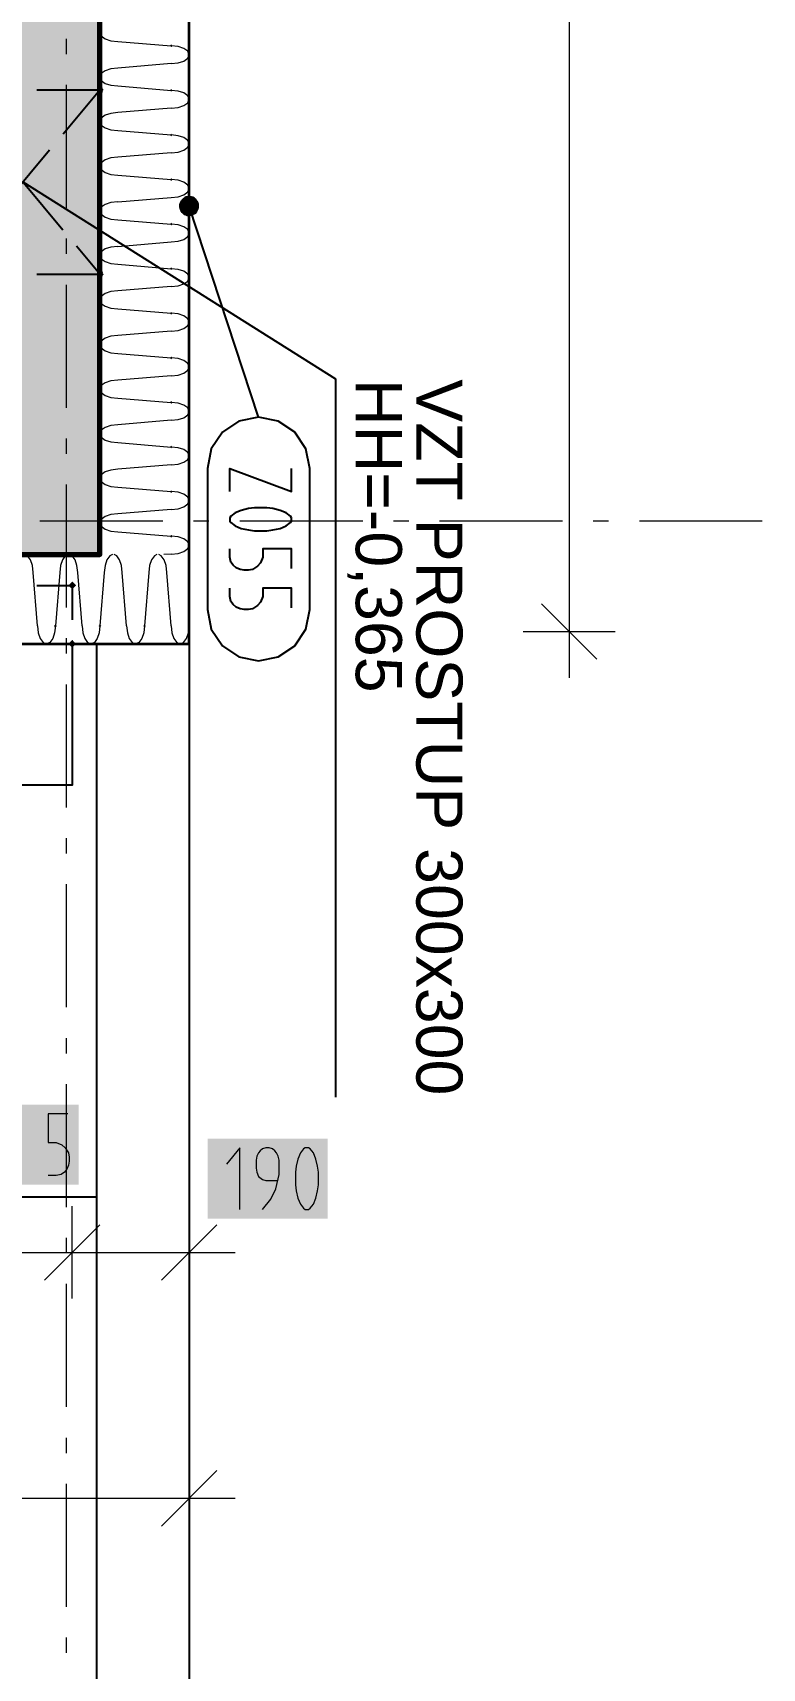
# Model space of a CAD drawing. Header units: millimetres. Extents: x 0 to 594, y 0 to 420.
# Drawn here: x 467.27 to 476.61, y 139.17 to 160.12 of the extents above; entities that cross this region are included whole.
import ezdxf

# ---------------------------------------------------------------- set-up
doc = ezdxf.new("R2010")
doc.units = ezdxf.units.MM
doc.header["$LTSCALE"] = 8
for name, color, linetype in [('PDF_CTU', 7, 'Continuous'), ('PDF_Dokresleni pod rovinou rezu', 7, 'Continuous'), ('PDF_Koty delkove', 7, 'Continuous'), ('PDF_Obecne 0.25', 7, 'Continuous'), ('PDF_Osy hlavni', 7, 'Continuous'), ('PDF_Popis Prostupy', 7, 'Continuous'), ('PDF_Popis Zamecnicke vyrobky', 7, 'Continuous'), ('PDF_Prostupy', 7, 'Continuous'), ('PDF_Steny vnitrni', 7, 'Continuous'), ('PDF_Text', 7, 'Continuous'), ('PDF_Zatepleni', 7, 'Continuous')]:
    doc.layers.add(name, color=color, linetype=linetype)
doc.styles.add('PDF Arial', font='arial.ttf')

msp = doc.modelspace()

# ---------------------------------------------------------------- linework, layer by layer
at = {"layer": 'PDF_CTU', "lineweight": 25}
for points in [[(468.091, 94.738), (468.091, 152.291)], [(469.272, 152.291), (469.272, 94.738)], [(468.091, 145.205), (446.673, 145.205)]]:
    msp.add_lwpolyline(points, dxfattribs=at)
at = {"layer": 'PDF_Dokresleni pod rovinou rezu', "lineweight": 25}
for points in [[(467.323, 153.039), (467.776, 153.039)], [(467.776, 153.039), (467.776, 152.599)], [(467.776, 152.323), (467.776, 152.291)]]:
    msp.add_lwpolyline(points, dxfattribs=at)
at = {"layer": 'PDF_Dokresleni pod rovinou rezu', "lineweight": 25, "transparency": 33554559}
for points in [[(467.776, 153.089), (467.825, 153.039), (467.726, 153.039), (467.776, 152.99)], [(467.726, 153.039), (467.776, 153.089), (467.776, 152.99), (467.825, 153.039)], [(467.776, 152.341), (467.825, 152.291), (467.726, 152.291), (467.776, 152.242)]]:
    msp.add_solid(points, dxfattribs=at)
at = {"layer": 'PDF_Koty delkove', "lineweight": 18}
for points in [[(474.14, 302.606), (474.14, 283.614), (474.14, 261.819), (474.14, 248), (474.14, 203.906), (474.14, 152.449)], [(473.786, 152.803), (474.495, 152.095)], [(473.55, 152.449), (474.14, 152.449), (474.731, 152.449)], [(474.14, 152.449), (474.14, 151.858)], [(467.717, 146.271), (467.465, 146.271), (467.465, 145.904), (467.57, 145.904), (467.643, 145.877), (467.686, 145.838), (467.727, 145.772), (467.738, 145.72), (467.738, 145.668), (467.727, 145.615), (467.706, 145.563), (467.675, 145.524), (467.633, 145.497), (467.57, 145.483), (467.465, 145.483)], [(469.92, 145.05), (469.92, 145.838), (469.753, 145.628)], [(470.424, 145.497), (470.424, 145.681), (470.413, 145.733), (470.392, 145.772), (470.372, 145.798), (470.34, 145.825), (470.298, 145.838), (470.256, 145.838), (470.214, 145.825), (470.183, 145.798), (470.162, 145.772), (470.141, 145.733), (470.13, 145.681), (470.13, 145.576), (470.141, 145.524), (470.162, 145.471), (470.214, 145.431), (470.256, 145.418), (470.403, 145.418)], [(470.214, 145.05), (470.319, 145.182), (470.382, 145.313), (470.424, 145.497)], [(467.776, 143.909), (467.776, 144.499), (467.776, 145.09)], [(469.272, 143.909), (469.272, 144.499), (469.272, 145.09)], [(467.421, 144.145), (468.13, 144.853)], [(468.917, 144.145), (469.626, 144.853)], [(461.791, 144.499), (463.169, 144.499), (466.398, 144.499), (467.776, 144.499), (469.272, 144.499)], [(469.272, 144.499), (469.862, 144.499)], [(469.272, 140.759), (469.272, 141.35), (469.272, 141.94)], [(468.917, 140.995), (469.626, 141.704)], [(97.776, 141.35), (100.65, 141.35), (150.02, 141.35), (152.382, 141.35), (199.823, 141.35), (201.792, 141.35), (249.233, 141.35), (251.595, 141.35), (298.839, 141.35), (301.201, 141.35), (348.445, 141.35), (350.807, 141.35), (398.051, 141.35), (469.272, 141.35)], [(469.272, 141.35), (469.862, 141.35)]]:
    msp.add_lwpolyline(points, dxfattribs=at)
msp.add_lwpolyline([(470.928, 145.366), (470.928, 145.524), (470.917, 145.602), (470.896, 145.694), (470.865, 145.772), (470.823, 145.825), (470.802, 145.838), (470.76, 145.838), (470.739, 145.825), (470.697, 145.772), (470.666, 145.694), (470.644, 145.602), (470.634, 145.524), (470.634, 145.366), (470.644, 145.287), (470.666, 145.195), (470.697, 145.116), (470.739, 145.064), (470.76, 145.05), (470.802, 145.05), (470.823, 145.064), (470.865, 145.116), (470.896, 145.195), (470.917, 145.287)], close=True, dxfattribs=at)
at = {"layer": 'PDF_Koty delkove', "color": 7, "lineweight": 18, "true_color": 0xffffff, "transparency": 33554559}
for points in [[(466.318, 145.365), (467.856, 145.365), (466.318, 146.389), (467.856, 146.389)], [(469.508, 144.932), (471.046, 144.932), (469.508, 145.956), (471.046, 145.956)]]:
    msp.add_solid(points, dxfattribs=at)
at = {"layer": 'PDF_Obecne 0.25', "lineweight": 25}
msp.add_lwpolyline([(467.776, 152.291), (467.776, 150.48), (466.398, 150.48)], dxfattribs=at)
at = {"layer": 'PDF_Osy hlavni', "lineweight": 18}
for points in [[(467.697, 160.04), (467.697, 159.843)], [(467.697, 159.449), (467.697, 157.874)], [(467.697, 157.481), (467.697, 157.284)], [(467.697, 156.89), (467.697, 155.315)], [(467.697, 154.921), (467.697, 154.725)], [(467.697, 154.331), (467.697, 152.756)], [(467.362, 153.866), (468.937, 153.866)], [(469.33, 153.866), (469.527, 153.866)], [(469.921, 153.866), (471.496, 153.866)], [(471.89, 153.866), (472.086, 153.866)], [(472.48, 153.866), (474.055, 153.866)], [(474.449, 153.866), (474.645, 153.866)], [(475.039, 153.866), (476.614, 153.866)], [(467.697, 152.362), (467.697, 152.166)], [(467.697, 151.772), (467.697, 150.197)], [(467.697, 149.803), (467.697, 149.607)], [(467.697, 149.213), (467.697, 147.638)], [(467.697, 147.244), (467.697, 147.047)], [(467.697, 146.654), (467.697, 145.079)], [(467.697, 144.685), (467.697, 144.488)], [(467.697, 144.095), (467.697, 142.52)], [(467.697, 142.126), (467.697, 141.929)], [(467.697, 141.536), (467.697, 139.961)], [(467.697, 139.567), (467.697, 139.37)]]:
    msp.add_lwpolyline(points, dxfattribs=at)
at = {"layer": 'PDF_Popis Prostupy', "lineweight": 25}
msp.add_lwpolyline([(471.15, 146.487), (471.15, 155.68), (467.146, 158.204)], dxfattribs=at)
at = {"layer": 'PDF_Popis Zamecnicke vyrobky', "lineweight": 25}
for points in [[(469.235, 158.009), (469.217, 158.001), (469.201, 157.991), (469.186, 157.978), (469.174, 157.963), (469.165, 157.947), (469.158, 157.929), (469.154, 157.91), (469.154, 157.89), (469.156, 157.871), (469.162, 157.853), (469.171, 157.836), (469.182, 157.82), (469.196, 157.806), (469.211, 157.795), (469.229, 157.787), (469.247, 157.781), (469.266, 157.779), (469.285, 157.779), (469.304, 157.783), (469.322, 157.79), (469.339, 157.8), (469.354, 157.812), (469.367, 157.827), (469.377, 157.843), (469.384, 157.861), (469.389, 157.879), (469.39, 157.899), (469.388, 157.918), (469.383, 157.936), (469.375, 157.954), (469.364, 157.97), (469.351, 157.984), (469.336, 157.996), (469.319, 158.005), (469.301, 158.011), (469.282, 158.014), (469.262, 158.015), (469.243, 158.011)], [(469.506, 152.73), (469.556, 152.479), (469.698, 152.266), (469.911, 152.124), (470.162, 152.074), (470.413, 152.124), (470.626, 152.266), (470.768, 152.479), (470.818, 152.73), (470.818, 154.536), (470.768, 154.787), (470.626, 155), (470.413, 155.142), (470.162, 155.192), (469.911, 155.142), (469.698, 155), (469.556, 154.787), (469.506, 154.536)], [(470.111, 153.738), (470.268, 153.738), (470.346, 153.749), (470.438, 153.77), (470.517, 153.801), (470.57, 153.843), (470.582, 153.864), (470.582, 153.906), (470.57, 153.927), (470.517, 153.969), (470.438, 154), (470.346, 154.022), (470.268, 154.032), (470.111, 154.032), (470.032, 154.022), (469.94, 154), (469.861, 153.969), (469.808, 153.927), (469.795, 153.906), (469.795, 153.864), (469.808, 153.843), (469.861, 153.801), (469.94, 153.77), (470.032, 153.749)]]:
    msp.add_lwpolyline(points, close=True, dxfattribs=at)
for points in [[(469.235, 158.009), (469.235, 158.009)], [(469.384, 157.934), (469.384, 157.934)], [(469.16, 157.86), (469.16, 157.86)], [(470.162, 155.192), (469.272, 157.897)], [(469.309, 157.785), (469.309, 157.785)], [(469.795, 154.242), (469.795, 154.536), (470.582, 154.242), (470.582, 154.536)], [(470.582, 153.255), (470.582, 153.507), (470.215, 153.507), (470.215, 153.402), (470.188, 153.329), (470.149, 153.286), (470.084, 153.245), (470.032, 153.234), (469.979, 153.234), (469.926, 153.245), (469.874, 153.266), (469.835, 153.297), (469.808, 153.339), (469.795, 153.402), (469.795, 153.507)], [(469.926, 152.741), (469.874, 152.762), (469.835, 152.793), (469.808, 152.835), (469.795, 152.898), (469.795, 153.003)], [(470.582, 152.751), (470.582, 153.003), (470.215, 153.003), (470.215, 152.898), (470.188, 152.825), (470.149, 152.783), (470.084, 152.741), (470.032, 152.73), (469.979, 152.73), (469.926, 152.741)]]:
    msp.add_lwpolyline(points, dxfattribs=at)
at = {"layer": 'PDF_Popis Zamecnicke vyrobky', "lineweight": 25, "transparency": 33554559}
for points in [[(469.157, 157.921), (469.35, 157.985), (469.296, 158.012)], [(469.157, 157.921), (469.296, 158.012), (469.184, 157.975)], [(469.16, 157.86), (469.35, 157.985), (469.157, 157.921)], [(469.16, 157.86), (469.384, 157.934), (469.35, 157.985)], [(469.194, 157.809), (469.384, 157.934), (469.16, 157.86)], [(469.184, 157.975), (469.296, 158.012), (469.235, 158.009)], [(469.194, 157.809), (469.387, 157.872), (469.384, 157.934)], [(469.247, 157.782), (469.387, 157.872), (469.194, 157.809)], [(469.247, 157.782), (469.36, 157.819), (469.387, 157.872)], [(469.36, 157.819), (469.247, 157.782), (469.309, 157.785)]]:
    msp.add_solid(points, dxfattribs=at)
at = {"layer": 'PDF_Prostupy', "lineweight": 25}
for points in [[(467.323, 159.385), (468.11, 159.385)], [(467.661, 158.822), (468.13, 159.385), (468.13, 158.977)], [(467.484, 158.611), (466.98, 158.006)], [(468.13, 158.701), (468.13, 157.914)], [(467.151, 158.198), (467.655, 157.594)], [(468.13, 157.638), (468.13, 157.023), (467.831, 157.382)], [(467.323, 157.023), (468.11, 157.023)]]:
    msp.add_lwpolyline(points, dxfattribs=at)
at = {"layer": 'PDF_Prostupy', "lineweight": 25, "transparency": 33554559}
for points in [[(468.13, 159.435), (468.179, 159.385), (468.081, 159.385), (468.13, 159.336)], [(468.081, 159.385), (468.13, 159.435), (468.13, 159.336), (468.179, 159.385)], [(468.162, 159.423), (468.168, 159.354), (468.092, 159.417), (468.099, 159.348)], [(468.13, 157.072), (468.179, 157.023), (468.081, 157.023), (468.13, 156.974)], [(468.081, 157.023), (468.13, 157.072), (468.13, 156.974), (468.179, 157.023)], [(468.099, 157.061), (468.168, 157.055), (468.092, 156.992), (468.162, 156.985)]]:
    msp.add_solid(points, dxfattribs=at)
at = {"layer": 'PDF_Steny vnitrni', "lineweight": 70}
msp.add_lwpolyline([(398.051, 155.402), (398.051, 155.402), (398.051, 153.433), (466.161, 153.433), (468.13, 153.433), (468.13, 202.921), (466.161, 202.921), (455.177, 202.921), (453.996, 202.921), (441.476, 202.921), (441.476, 202.724), (441.476, 200.953), (466.161, 200.953)], dxfattribs=at)
at = {"layer": 'PDF_Steny vnitrni', "color": 9, "lineweight": 9, "true_color": 0xc0c0c0, "transparency": 33554559}
msp.add_solid([(468.13, 153.433), (468.13, 202.921), (466.161, 153.433), (466.161, 202.921)], dxfattribs=at)
at = {"layer": 'PDF_Zatepleni', "lineweight": 35}
for points in [[(455.177, 203.906), (455.177, 202.921), (466.161, 202.921), (468.13, 202.921), (468.13, 153.433)], [(469.272, 153.433), (469.272, 153.433), (469.272, 203.906), (468.13, 203.906), (455.689, 203.906)], [(468.13, 153.433), (466.161, 153.433), (398.051, 153.433), (398.051, 152.291), (469.272, 152.291), (469.272, 153.433)]]:
    msp.add_lwpolyline(points, dxfattribs=at)
at = {"layer": 'PDF_Zatepleni', "lineweight": 9}
for points in [[(468.13, 160.108), (468.146, 160.076), (468.196, 160.039), (468.271, 160.014), (468.358, 160.005)], [(468.358, 160.005), (469.043, 159.949)], [(468.358, 160.005), (468.358, 160.005)], [(469.272, 159.835), (469.254, 159.878), (469.205, 159.915), (469.131, 159.94), (469.043, 159.949)], [(469.043, 159.721), (469.131, 159.729), (469.205, 159.754), (469.254, 159.791), (469.272, 159.835)], [(468.358, 159.664), (468.271, 159.655), (468.196, 159.63), (468.146, 159.593), (468.13, 159.561)], [(469.043, 159.721), (468.358, 159.664)], [(468.13, 159.537), (468.146, 159.505), (468.196, 159.468), (468.271, 159.443), (468.358, 159.435)], [(468.358, 159.435), (469.043, 159.378)], [(468.358, 159.435), (468.358, 159.435)], [(469.272, 159.264), (469.254, 159.308), (469.205, 159.345), (469.131, 159.369), (469.043, 159.378)], [(469.043, 159.15), (469.131, 159.158), (469.205, 159.183), (469.254, 159.22), (469.272, 159.264)], [(468.358, 159.093), (468.271, 159.084), (468.196, 159.06), (468.146, 159.022), (468.13, 158.99)], [(468.13, 158.966), (468.146, 158.934), (468.196, 158.897), (468.271, 158.872), (468.358, 158.864)], [(469.043, 159.15), (468.358, 159.093)], [(468.358, 158.864), (469.043, 158.807)], [(468.358, 158.864), (468.358, 158.864)], [(469.272, 158.693), (469.254, 158.737), (469.205, 158.774), (469.131, 158.798), (469.043, 158.807)], [(469.043, 158.579), (468.358, 158.522)], [(469.043, 158.579), (469.131, 158.587), (469.205, 158.612), (469.254, 158.649), (469.272, 158.693)], [(468.358, 158.522), (468.271, 158.514), (468.196, 158.489), (468.146, 158.451), (468.13, 158.42)], [(468.13, 158.396), (468.146, 158.364), (468.196, 158.326), (468.271, 158.302), (468.358, 158.293)], [(468.358, 158.293), (469.043, 158.236)], [(468.358, 158.293), (468.358, 158.293)], [(468.358, 157.951), (469.043, 158.008), (469.131, 158.017), (469.205, 158.041), (469.254, 158.078), (469.272, 158.122)], [(469.272, 158.122), (469.254, 158.166), (469.205, 158.203), (469.131, 158.228), (469.043, 158.236)], [(468.358, 157.951), (468.271, 157.943), (468.196, 157.918), (468.146, 157.881), (468.13, 157.849)], [(468.13, 157.825), (468.146, 157.793), (468.196, 157.756), (468.271, 157.731), (468.358, 157.722)], [(468.358, 157.722), (469.043, 157.665)], [(468.358, 157.722), (468.358, 157.722)], [(468.358, 157.381), (469.043, 157.437), (469.131, 157.446), (469.205, 157.47), (469.254, 157.508), (469.272, 157.551)], [(469.272, 157.551), (469.254, 157.595), (469.205, 157.632), (469.131, 157.657), (469.043, 157.665)], [(468.358, 157.381), (468.271, 157.372), (468.196, 157.347), (468.146, 157.31), (468.13, 157.278)], [(468.13, 157.254), (468.146, 157.222), (468.196, 157.185), (468.271, 157.16), (468.358, 157.151)], [(468.358, 157.151), (469.043, 157.095)], [(468.358, 157.151), (468.358, 157.151)], [(469.272, 156.98), (469.254, 157.024), (469.205, 157.061), (469.131, 157.086), (469.043, 157.095)], [(469.043, 156.866), (468.358, 156.81)], [(469.043, 156.866), (469.131, 156.875), (469.205, 156.9), (469.254, 156.937), (469.272, 156.98)], [(468.358, 156.81), (468.271, 156.801), (468.196, 156.776), (468.146, 156.739), (468.13, 156.707)], [(468.13, 156.683), (468.146, 156.651), (468.196, 156.614), (468.271, 156.589), (468.358, 156.58)], [(468.358, 156.58), (469.043, 156.524)], [(468.358, 156.58), (468.358, 156.58)], [(469.272, 156.41), (469.254, 156.453), (469.205, 156.49), (469.131, 156.515), (469.043, 156.524)], [(468.358, 156.239), (468.271, 156.23), (468.196, 156.205), (468.146, 156.168), (468.13, 156.136)], [(469.043, 156.295), (468.358, 156.239)], [(469.043, 156.295), (469.131, 156.304), (469.205, 156.329), (469.254, 156.366), (469.272, 156.41)], [(468.13, 156.112), (468.146, 156.08), (468.196, 156.043), (468.271, 156.018), (468.358, 156.009)], [(468.358, 156.009), (469.043, 155.953)], [(468.358, 156.009), (468.358, 156.009)], [(469.272, 155.839), (469.254, 155.882), (469.205, 155.919), (469.131, 155.944), (469.043, 155.953)], [(469.043, 155.724), (469.131, 155.733), (469.205, 155.758), (469.254, 155.795), (469.272, 155.839)], [(468.358, 155.668), (468.271, 155.659), (468.196, 155.634), (468.146, 155.597), (468.13, 155.565)], [(469.043, 155.724), (468.358, 155.668)], [(468.13, 155.541), (468.146, 155.509), (468.196, 155.472), (468.271, 155.447), (468.358, 155.438)], [(468.358, 155.438), (469.043, 155.382)], [(468.358, 155.438), (468.358, 155.438)], [(469.272, 155.268), (469.254, 155.311), (469.205, 155.349), (469.131, 155.373), (469.043, 155.382)], [(469.043, 155.154), (469.131, 155.162), (469.205, 155.187), (469.254, 155.224), (469.272, 155.268)], [(468.358, 155.097), (468.271, 155.088), (468.196, 155.063), (468.146, 155.026), (468.13, 154.994)], [(469.043, 155.154), (468.358, 155.097)], [(468.13, 154.97), (468.146, 154.938), (468.196, 154.901), (468.271, 154.876), (468.358, 154.868)], [(468.358, 154.868), (469.043, 154.811)], [(468.358, 154.868), (468.358, 154.868)], [(469.272, 154.697), (469.254, 154.741), (469.205, 154.778), (469.131, 154.802), (469.043, 154.811)], [(469.043, 154.583), (468.358, 154.526)], [(469.043, 154.583), (469.131, 154.591), (469.205, 154.616), (469.254, 154.653), (469.272, 154.697)], [(468.358, 154.526), (468.271, 154.517), (468.196, 154.493), (468.146, 154.455), (468.13, 154.423)], [(468.13, 154.399), (468.146, 154.368), (468.196, 154.33), (468.271, 154.305), (468.358, 154.297)], [(468.358, 154.297), (469.043, 154.24)], [(468.358, 154.297), (468.358, 154.297)], [(469.272, 154.126), (469.254, 154.17), (469.205, 154.207), (469.131, 154.232), (469.043, 154.24)], [(468.358, 153.955), (468.271, 153.947), (468.196, 153.922), (468.146, 153.885), (468.13, 153.853)], [(469.043, 154.012), (468.358, 153.955)], [(469.043, 154.012), (469.131, 154.021), (469.205, 154.045), (469.254, 154.082), (469.272, 154.126)], [(468.13, 153.829), (468.146, 153.797), (468.196, 153.759), (468.271, 153.735), (468.358, 153.726)], [(468.358, 153.726), (469.043, 153.669)], [(468.358, 153.726), (468.358, 153.726)], [(469.272, 153.555), (469.254, 153.599), (469.205, 153.636), (469.131, 153.661), (469.043, 153.669)], [(469.043, 153.441), (469.131, 153.45), (469.205, 153.474), (469.254, 153.511), (469.272, 153.555)], [(467.274, 153.205), (467.265, 153.293), (467.24, 153.367), (467.203, 153.417), (467.171, 153.433)], [(467.718, 153.433), (467.686, 153.417), (467.649, 153.367), (467.624, 153.293), (467.615, 153.205)], [(467.845, 153.205), (467.836, 153.293), (467.811, 153.367), (467.774, 153.417), (467.742, 153.433)], [(468.22, 153.367), (468.195, 153.293), (468.186, 153.205)], [(468.289, 153.433), (468.257, 153.417), (468.22, 153.367)], [(468.416, 153.205), (468.407, 153.293), (468.382, 153.367), (468.345, 153.417), (468.313, 153.433)], [(468.86, 153.433), (468.828, 153.417), (468.791, 153.367), (468.766, 153.293), (468.757, 153.205)], [(468.987, 153.205), (468.978, 153.293), (468.953, 153.367), (468.916, 153.417), (468.884, 153.433)], [(469.043, 153.441), (468.948, 153.433)], [(467.331, 152.52), (467.274, 153.205)], [(467.615, 153.205), (467.559, 152.52), (467.55, 152.432), (467.525, 152.358), (467.488, 152.309), (467.445, 152.291)], [(467.615, 153.205), (467.615, 153.205)], [(467.901, 152.52), (467.845, 153.205)], [(468.186, 153.205), (468.13, 152.52), (468.121, 152.432), (468.096, 152.358), (468.059, 152.309), (468.016, 152.291)], [(468.186, 153.205), (468.186, 153.205)], [(468.472, 152.52), (468.416, 153.205)], [(468.757, 153.205), (468.701, 152.52), (468.692, 152.432), (468.667, 152.358), (468.63, 152.309), (468.586, 152.291)], [(468.757, 153.205), (468.757, 153.205)], [(469.043, 152.52), (468.987, 153.205)], [(467.331, 152.52), (467.339, 152.432), (467.364, 152.358), (467.401, 152.309), (467.445, 152.291)], [(467.901, 152.52), (467.91, 152.432), (467.935, 152.358), (467.972, 152.309), (468.016, 152.291)], [(468.472, 152.52), (468.481, 152.432), (468.506, 152.358), (468.543, 152.309), (468.586, 152.291)], [(469.043, 152.52), (469.052, 152.432), (469.077, 152.358), (469.114, 152.309), (469.157, 152.291)], [(469.157, 152.291), (469.201, 152.309), (469.238, 152.358), (469.263, 152.432), (469.272, 152.52)]]:
    msp.add_lwpolyline(points, dxfattribs=at)
at = {"layer": 'PDF_Zatepleni', "lineweight": 9, "transparency": 33554559}
for points in [[(469.043, 159.967), (469.061, 159.949), (469.026, 159.949), (469.043, 159.931)], [(469.043, 159.396), (469.061, 159.378), (469.026, 159.378), (469.043, 159.36)], [(469.043, 158.825), (469.061, 158.807), (469.026, 158.807), (469.043, 158.789)], [(469.043, 158.254), (469.061, 158.236), (469.026, 158.236), (469.043, 158.219)], [(469.043, 157.683), (469.061, 157.665), (469.026, 157.665), (469.043, 157.648)], [(469.043, 157.112), (469.061, 157.095), (469.026, 157.095), (469.043, 157.077)], [(469.043, 156.541), (469.061, 156.524), (469.026, 156.524), (469.043, 156.506)], [(469.043, 155.971), (469.061, 155.953), (469.026, 155.953), (469.043, 155.935)], [(469.043, 155.4), (469.061, 155.382), (469.026, 155.382), (469.043, 155.364)], [(469.043, 154.829), (469.061, 154.811), (469.026, 154.811), (469.043, 154.793)], [(469.043, 154.258), (469.061, 154.24), (469.026, 154.24), (469.043, 154.222)], [(469.043, 153.687), (469.061, 153.669), (469.026, 153.669), (469.043, 153.652)], [(467.559, 152.537), (467.577, 152.52), (467.541, 152.52), (467.559, 152.502)], [(468.13, 152.537), (468.148, 152.52), (468.112, 152.52), (468.13, 152.502)], [(468.701, 152.537), (468.718, 152.52), (468.683, 152.52), (468.701, 152.502)], [(469.272, 152.502), (469.254, 152.52), (469.272, 152.537)]]:
    msp.add_solid(points, dxfattribs=at)

# ---------------------------------------------------------------- texts
at = {"layer": 'PDF_Text', "attachment_point": 4, "rotation": 270, "style": 'PDF Arial'}
for s, insert, char_height in [('HH=-0,365', (471.647, 155.68), 0.5907), ('VZT PROSTUP 300x300', (472.474, 155.68), 0.59065)]:
    msp.add_mtext(s, dxfattribs=dict(at, insert=insert, char_height=char_height))

doc.saveas('drawing.dxf')
